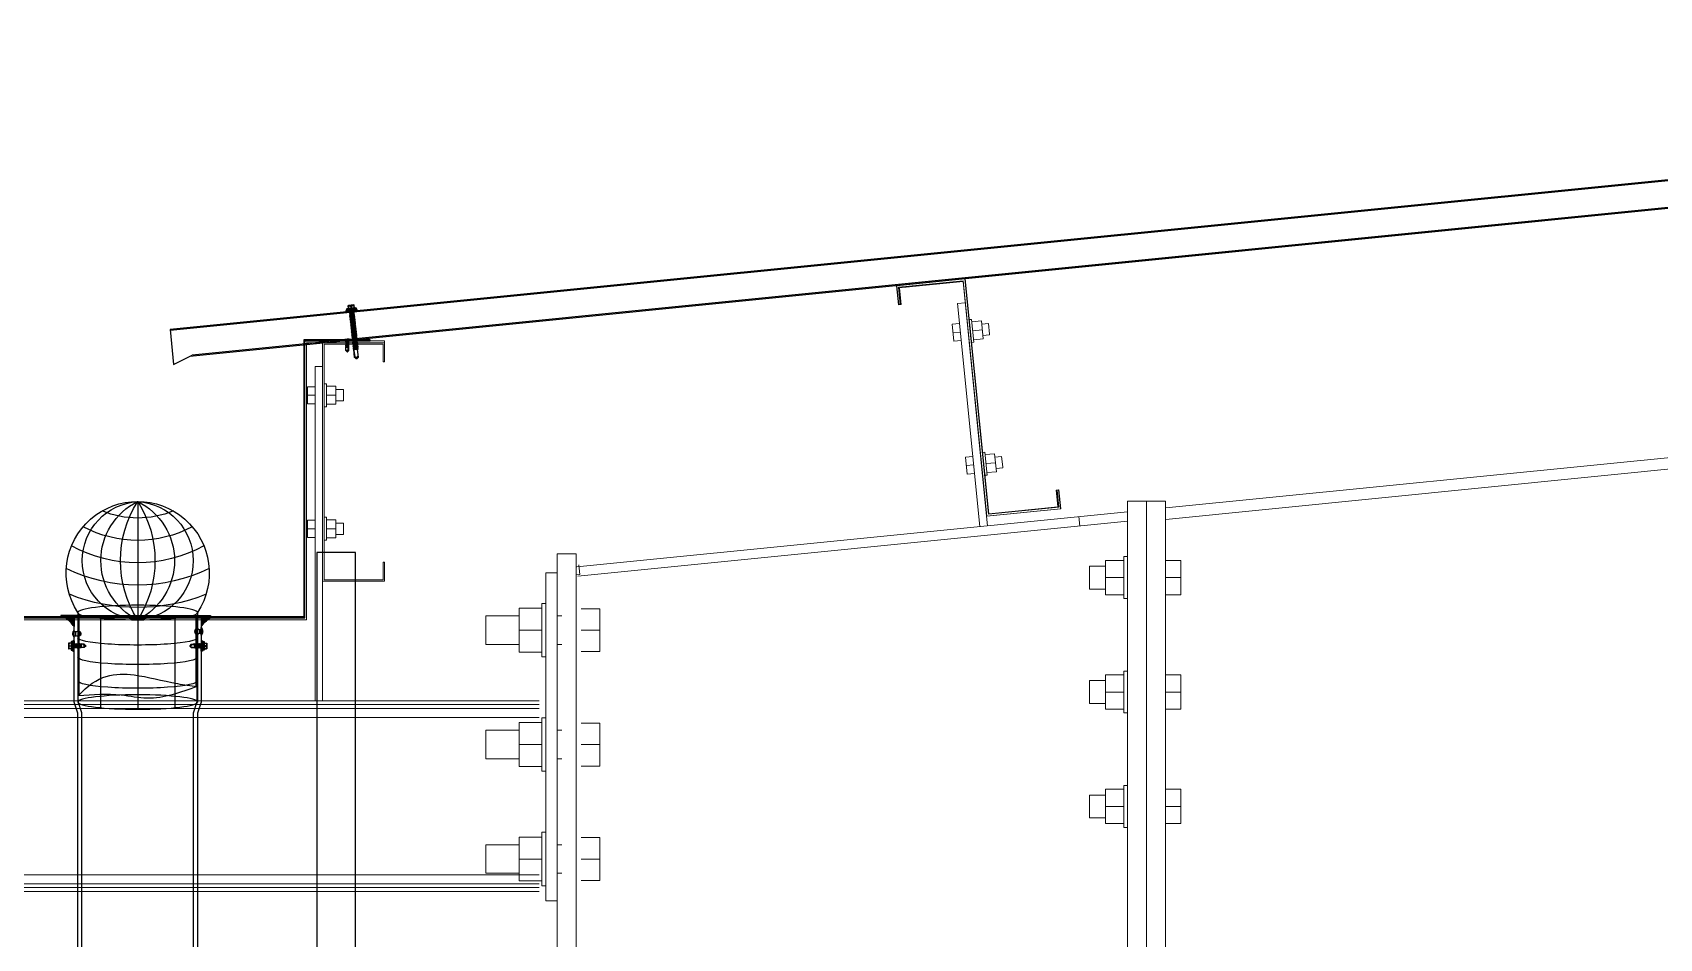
# Model space of a CAD drawing. Header units: inches. Extents: x 1359 to 46357, y -3807 to 191.
# Drawn here: x 23842.49 to 23857.41, y -764.47 to -756.15 of the extents above; entities that cross this region are included whole.
import ezdxf

# ---------------------------------------------------------------- set-up
doc = ezdxf.new("R2010")
doc.units = ezdxf.units.IN
doc.header["$MEASUREMENT"] = 0
doc.linetypes.add('DASHED2', pattern=[9.525, 6.35, -3.175])
for name, color, linetype in [('2', 2, 'Continuous'), ('DOWNPOUT', 52, 'Continuous'), ('flashing', 6, 'Continuous'), ('ROOFING', 4, 'Continuous'), ('STRUCTURE', 1, 'Continuous')]:
    doc.layers.add(name, color=color, linetype=linetype)
for name, color, linetype, lineweight in [('Bolt', 1, 'Continuous', 0), ('Part', 1, 'Continuous', 0), ('S-STEEL-BEAM', 3, 'Continuous', 0)]:
    doc.layers.add(name, color=color, linetype=linetype, lineweight=lineweight)

# ---------------------------------------------------------------- blocks, each defined once
blk = doc.blocks.new('*A609')
at = {"layer": 'S-STEEL-BEAM', "color": 2, "linetype": 'Continuous', "lineweight": 0}
for p, q in [((175.2431, 328.6547), (174.9566, 328.626)), ((174.9566, 328.626), (174.9645, 328.5464)), ((174.9675, 328.6171), (175.2342, 328.6438)), ((174.9745, 328.5474), (174.9675, 328.6171)), ((175.2342, 328.6438), (175.3327, 327.6587)), ((175.3416, 327.6696), (175.2431, 328.6547)), ((174.9645, 328.5464), (174.9745, 328.5474)), ((175.6352, 327.7693), (175.6252, 327.7683)), ((175.6431, 327.6897), (175.6352, 327.7693)), ((175.6252, 327.7683), (175.6322, 327.6987)), ((175.3327, 327.6587), (175.6431, 327.6897)), ((175.6322, 327.6987), (175.3416, 327.6696))]:
    blk.add_line(p, q, dxfattribs=at)
blk = doc.blocks.new('*A617')
at = {"layer": 'S-STEEL-BEAM', "color": 2, "linetype": 'Continuous', "lineweight": 0}
for p, q in [((175.2419, 328.6546), (174.9554, 328.6259)), ((174.9554, 328.6259), (174.9633, 328.5463)), ((174.9637, 328.6191), (175.2351, 328.6463)), ((174.9709, 328.5471), (174.9637, 328.6191)), ((175.2351, 328.6463), (175.3339, 327.6588)), ((175.3407, 327.6671), (175.2419, 328.6546)), ((174.9633, 328.5463), (174.9709, 328.5471)), ((175.6364, 327.7694), (175.6288, 327.7687)), ((175.6443, 327.6898), (175.6364, 327.7694)), ((175.6288, 327.7687), (175.636, 327.6966)), ((175.3339, 327.6588), (175.6443, 327.6898)), ((175.636, 327.6966), (175.3407, 327.6671))]:
    blk.add_line(p, q, dxfattribs=at)
blk = doc.blocks.new('*A637')
at = {"layer": 'S-STEEL-BEAM', "color": 2, "linetype": 'Continuous', "lineweight": 0}
blk.add_line((173.6047, 327.4054), (173.6189, 327.4069), dxfattribs=at)
blk = doc.blocks.new('*A638')
at = {"layer": 'Bolt', "color": 7, "linetype": 'Continuous', "lineweight": 0}
for p, q in [((175.1881, 328.4643), (175.2196, 328.4674)), ((175.1953, 328.3926), (175.1881, 328.4643)), ((175.2602, 328.4836), (175.2702, 328.4845)), ((175.2702, 328.4845), (175.2797, 328.389)), ((175.311, 328.4786), (175.2712, 328.4746)), ((175.3186, 328.403), (175.311, 328.4786)), ((175.3124, 328.4646), (175.3402, 328.4674)), ((175.3447, 328.4229), (175.3402, 328.4674)), ((175.1917, 328.4285), (175.2232, 328.4316)), ((175.2268, 328.3958), (175.1953, 328.3926)), ((175.2698, 328.388), (175.2797, 328.389)), ((175.275, 328.4368), (175.3148, 328.4408)), ((175.2788, 328.399), (175.3186, 328.403)), ((175.3172, 328.4169), (175.345, 328.4197)), ((175.345, 328.4197), (175.3447, 328.4229)), ((175.2439, 327.9071), (175.2754, 327.9102)), ((175.251, 327.8354), (175.2439, 327.9071)), ((175.316, 327.9263), (175.3259, 327.9273)), ((175.3259, 327.9273), (175.3355, 327.8318)), ((175.3667, 327.9214), (175.3269, 327.9174)), ((175.3743, 327.8457), (175.3667, 327.9214)), ((175.3681, 327.9074), (175.396, 327.9102)), ((175.4004, 327.8657), (175.396, 327.9102)), ((175.2474, 327.8712), (175.279, 327.8744)), ((175.2825, 327.8386), (175.251, 327.8354)), ((175.3307, 327.8796), (175.3705, 327.8835)), ((175.3345, 327.8418), (175.3743, 327.8457)), ((175.3729, 327.8597), (175.4007, 327.8625)), ((175.4007, 327.8625), (175.4004, 327.8657)), ((175.3255, 327.8308), (175.3355, 327.8318))]:
    blk.add_line(p, q, dxfattribs=at)
blk = doc.blocks.new('*A639')
at = {"layer": 'Bolt', "color": 7, "linetype": 'Continuous', "lineweight": 0}
for p, q in [((175.5647, 327.4419), (175.5647, 327.3459)), ((175.5647, 327.4419), (175.6327, 327.4419)), ((175.6327, 327.4659), (175.6327, 327.3219)), ((175.6327, 327.4659), (175.7087, 327.4659)), ((175.7087, 327.4819), (175.7087, 327.3059)), ((175.7087, 327.4819), (175.7247, 327.4819)), ((175.8847, 327.4659), (175.9481, 327.4659)), ((175.9481, 327.4659), (175.9481, 327.3219)), ((175.6327, 327.3939), (175.7087, 327.3939)), ((175.8847, 327.3939), (175.9481, 327.3939)), ((175.5647, 327.3459), (175.6327, 327.3459)), ((175.6327, 327.3219), (175.7087, 327.3219)), ((175.7087, 327.3059), (175.7247, 327.3059)), ((175.8847, 327.3219), (175.9481, 327.3219)), ((175.5647, 326.9619), (175.5647, 326.8659)), ((175.5647, 326.9619), (175.6327, 326.9619)), ((175.6327, 326.9859), (175.6327, 326.8419)), ((175.6327, 326.9859), (175.7087, 326.9859)), ((175.7087, 327.0019), (175.7087, 326.8259)), ((175.7087, 327.0019), (175.7247, 327.0019)), ((175.8847, 326.9859), (175.9481, 326.9859)), ((175.9481, 326.9859), (175.9481, 326.8419)), ((175.6327, 326.9139), (175.7087, 326.9139)), ((175.8847, 326.9139), (175.9481, 326.9139)), ((175.5647, 326.8659), (175.6327, 326.8659)), ((175.6327, 326.8419), (175.7087, 326.8419)), ((175.7087, 326.8259), (175.7247, 326.8259)), ((175.8847, 326.8419), (175.9481, 326.8419)), ((175.5647, 326.4819), (175.5647, 326.3859)), ((175.5647, 326.4819), (175.6327, 326.4819)), ((175.6327, 326.5059), (175.6327, 326.3619)), ((175.6327, 326.5059), (175.7087, 326.5059)), ((175.7087, 326.5219), (175.7087, 326.3459)), ((175.7087, 326.5219), (175.7247, 326.5219)), ((175.8847, 326.5059), (175.9481, 326.5059)), ((175.9481, 326.5059), (175.9481, 326.3619)), ((175.6327, 326.4339), (175.7087, 326.4339)), ((175.8847, 326.4339), (175.9481, 326.4339)), ((175.5647, 326.3859), (175.6327, 326.3859)), ((175.6327, 326.3619), (175.7087, 326.3619)), ((175.7087, 326.3459), (175.7247, 326.3459)), ((175.8847, 326.3619), (175.9481, 326.3619)), ((175.6327, 325.4659), (175.6327, 325.3219)), ((175.6327, 325.4659), (175.7087, 325.4659)), ((175.7087, 325.4819), (175.7087, 325.3059)), ((175.7087, 325.4819), (175.7247, 325.4819)), ((175.8847, 325.4659), (175.9481, 325.4659)), ((175.9481, 325.4659), (175.9481, 325.3219)), ((175.5647, 325.4419), (175.5647, 325.3459)), ((175.5647, 325.4419), (175.6327, 325.4419)), ((175.6327, 325.3939), (175.7087, 325.3939)), ((175.8847, 325.3939), (175.9481, 325.3939)), ((175.5647, 325.3459), (175.6327, 325.3459)), ((175.6327, 325.3219), (175.7087, 325.3219)), ((175.8847, 325.3219), (175.9481, 325.3219)), ((175.7087, 325.3059), (175.7247, 325.3059)), ((175.6327, 324.9859), (175.6327, 324.8419)), ((175.6327, 324.9859), (175.7087, 324.9859)), ((175.7087, 325.0019), (175.7087, 324.8259)), ((175.7087, 325.0019), (175.7247, 325.0019)), ((175.8847, 324.9859), (175.9481, 324.9859)), ((175.9481, 324.9859), (175.9481, 324.8419)), ((175.5647, 324.9619), (175.5647, 324.8659)), ((175.5647, 324.9619), (175.6327, 324.9619)), ((175.6327, 324.9139), (175.7087, 324.9139)), ((175.8847, 324.9139), (175.9481, 324.9139)), ((175.5647, 324.8659), (175.6327, 324.8659)), ((175.6327, 324.8419), (175.7087, 324.8419)), ((175.8847, 324.8419), (175.9481, 324.8419)), ((175.7087, 324.8259), (175.7247, 324.8259)), ((175.6327, 324.5059), (175.6327, 324.3619)), ((175.6327, 324.5059), (175.7087, 324.5059)), ((175.7087, 324.5219), (175.7087, 324.3459)), ((175.7087, 324.5219), (175.7247, 324.5219)), ((175.8847, 324.5059), (175.9481, 324.5059)), ((175.9481, 324.5059), (175.9481, 324.3619)), ((175.5647, 324.4819), (175.5647, 324.3859)), ((175.5647, 324.4819), (175.6327, 324.4819)), ((175.6327, 324.4339), (175.7087, 324.4339)), ((175.8847, 324.4339), (175.9481, 324.4339)), ((175.5647, 324.3859), (175.6327, 324.3859)), ((175.6327, 324.3619), (175.7087, 324.3619)), ((175.8847, 324.3619), (175.9481, 324.3619)), ((175.7087, 324.3459), (175.7247, 324.3459))]:
    blk.add_line(p, q, dxfattribs=at)
blk = doc.blocks.new('*A643')
at = {"layer": 'S-STEEL-BEAM', "color": 2, "linetype": 'Continuous', "lineweight": 0}
for p, q in [((175.2431, 328.5542), (175.2113, 328.551)), ((175.2113, 328.551), (175.3048, 327.6157)), ((175.3367, 327.6189), (175.3327, 327.6587))]:
    blk.add_line(p, q, dxfattribs=at)
blk = doc.blocks.new('*A644')
at = {"layer": 'S-STEEL-BEAM', "color": 2, "linetype": 'Continuous', "lineweight": 0}
for p, q in [((175.8047, 324.2339), (175.8047, 327.7139)), ((175.8047, 327.7139), (175.8847, 327.7139)), ((175.8847, 324.2339), (175.8847, 327.7139)), ((175.8047, 324.2339), (175.8847, 324.2339))]:
    blk.add_line(p, q, dxfattribs=at)
blk = doc.blocks.new('*A646')
at = {"layer": 'S-STEEL-BEAM', "color": 2, "linetype": 'Continuous', "lineweight": 0}
for p, q in [((173.5247, 324.0134), (173.5247, 327.4934)), ((173.5247, 327.4934), (173.6047, 327.4934)), ((173.6047, 324.0134), (173.6047, 327.4934)), ((173.5247, 324.0134), (173.6047, 324.0134))]:
    blk.add_line(p, q, dxfattribs=at)
blk = doc.blocks.new('*A647')
at = {"layer": 'S-STEEL-BEAM', "color": 2, "linetype": 'Continuous', "lineweight": 0}
for p, q in [((175.7247, 324.2339), (175.7247, 327.7139)), ((175.7247, 327.7139), (175.8047, 327.7139)), ((175.8047, 324.2339), (175.8047, 327.7139)), ((175.7247, 324.2339), (175.8047, 324.2339))]:
    blk.add_line(p, q, dxfattribs=at)
blk = doc.blocks.new('*A653')
at = {"layer": 'Bolt', "color": 7, "linetype": 'Continuous', "lineweight": 0}
for p, q in [((61.5707, 328.3153), (61.5807, 328.3153)), ((61.5807, 328.3153), (61.5807, 328.2193)), ((61.501, 328.3033), (61.5327, 328.3033)), ((61.501, 328.2313), (61.501, 328.3033)), ((61.501, 328.2673), (61.5327, 328.2673)), ((61.6207, 328.3053), (61.5807, 328.3053)), ((61.5807, 328.2673), (61.6207, 328.2673)), ((61.6207, 328.2293), (61.6207, 328.3053)), ((61.6207, 328.2913), (61.6527, 328.2913)), ((61.6527, 328.2465), (61.6527, 328.2913)), ((61.5327, 328.2313), (61.501, 328.2313)), ((61.5707, 328.2193), (61.5807, 328.2193)), ((61.5807, 328.2293), (61.6207, 328.2293)), ((61.6207, 328.2433), (61.6527, 328.2433)), ((61.6527, 328.2433), (61.6527, 328.2465)), ((61.501, 327.7433), (61.5327, 327.7433)), ((61.501, 327.6713), (61.501, 327.7433)), ((61.501, 327.7073), (61.5327, 327.7073)), ((61.5707, 327.7553), (61.5807, 327.7553)), ((61.5807, 327.7553), (61.5807, 327.6593)), ((61.6207, 327.7453), (61.5807, 327.7453)), ((61.5807, 327.7073), (61.6207, 327.7073)), ((61.6207, 327.6693), (61.6207, 327.7453)), ((61.6207, 327.7313), (61.6527, 327.7313)), ((61.6527, 327.6865), (61.6527, 327.7313)), ((61.5327, 327.6713), (61.501, 327.6713)), ((61.5707, 327.6593), (61.5807, 327.6593)), ((61.5807, 327.6693), (61.6207, 327.6693)), ((61.6207, 327.6833), (61.6527, 327.6833)), ((61.6527, 327.6833), (61.6527, 327.6865))]:
    blk.add_line(p, q, dxfattribs=at)
blk = doc.blocks.new('*A654')
at = {"layer": 'S-STEEL-BEAM', "color": 2, "linetype": 'Continuous', "lineweight": 0}
for p, q in [((61.5647, 327.4873), (61.5647, 328.4873)), ((61.5647, 328.4873), (61.8247, 328.4873)), ((61.8187, 328.4813), (61.5707, 328.4813)), ((61.5707, 328.4813), (61.5707, 327.4933)), ((61.8187, 328.4073), (61.8187, 328.4813)), ((61.8247, 328.4873), (61.8247, 328.4073)), ((61.8247, 328.4073), (61.8187, 328.4073)), ((61.8187, 327.4933), (61.8187, 327.5673)), ((61.8187, 327.5673), (61.8247, 327.5673)), ((61.8247, 327.4873), (61.8247, 327.5673)), ((61.8247, 327.4873), (61.5647, 327.4873)), ((61.5707, 327.4933), (61.8187, 327.4933))]:
    blk.add_line(p, q, dxfattribs=at)
blk = doc.blocks.new('*A658')
at = {"layer": 'S-STEEL-BEAM', "color": 2, "linetype": 'Continuous', "lineweight": 0}
for p, q in [((61.5647, 328.3873), (61.5327, 328.3873)), ((61.5327, 328.3873), (61.5327, 326.9862)), ((61.5647, 327.4873), (61.5647, 326.9862)), ((61.5647, 326.9862), (61.5327, 326.9862))]:
    blk.add_line(p, q, dxfattribs=at)
blk = doc.blocks.new('*A669')
at = {"layer": 'Bolt', "color": 7, "linetype": 'Continuous', "lineweight": 0}
for p, q in [((62.3607, 327.3742), (62.3607, 327.1902)), ((62.3607, 327.3742), (62.4567, 327.3742)), ((62.4567, 327.3942), (62.4567, 327.1702)), ((62.4567, 327.3942), (62.4727, 327.3942)), ((62.6207, 327.3722), (62.6999, 327.3722)), ((62.6999, 327.3722), (62.6999, 327.1922)), ((62.2207, 327.3422), (62.2207, 327.2222)), ((62.2207, 327.3422), (62.3607, 327.3422)), ((62.5207, 327.3422), (62.5407, 327.3422)), ((62.3607, 327.2822), (62.4567, 327.2822)), ((62.6207, 327.2822), (62.6999, 327.2822)), ((62.2207, 327.2222), (62.3607, 327.2222)), ((62.3607, 327.1902), (62.4567, 327.1902)), ((62.4567, 327.1702), (62.4727, 327.1702)), ((62.5207, 327.2222), (62.5407, 327.2222)), ((62.6207, 327.1922), (62.6999, 327.1922)), ((62.3607, 326.8942), (62.3607, 326.7102)), ((62.3607, 326.8942), (62.4567, 326.8942)), ((62.4567, 326.9142), (62.4567, 326.6902)), ((62.4567, 326.9142), (62.4727, 326.9142)), ((62.6207, 326.8922), (62.6999, 326.8922)), ((62.6999, 326.8922), (62.6999, 326.7122)), ((62.2207, 326.8622), (62.2207, 326.7422)), ((62.2207, 326.8622), (62.3607, 326.8622)), ((62.5207, 326.8622), (62.5407, 326.8622)), ((62.3607, 326.8022), (62.4567, 326.8022)), ((62.6207, 326.8022), (62.6999, 326.8022)), ((62.2207, 326.7422), (62.3607, 326.7422)), ((62.3607, 326.7102), (62.4567, 326.7102)), ((62.4567, 326.6902), (62.4727, 326.6902)), ((62.5207, 326.7422), (62.5407, 326.7422)), ((62.6207, 326.7122), (62.6999, 326.7122)), ((62.3607, 326.4142), (62.3607, 326.2302)), ((62.3607, 326.4142), (62.4567, 326.4142)), ((62.4567, 326.4342), (62.4567, 326.2102)), ((62.4567, 326.4342), (62.4727, 326.4342)), ((62.6207, 326.4122), (62.6999, 326.4122)), ((62.6999, 326.4122), (62.6999, 326.2322)), ((62.2207, 326.3822), (62.2207, 326.2622)), ((62.2207, 326.3822), (62.3607, 326.3822)), ((62.5207, 326.3822), (62.5407, 326.3822)), ((62.3607, 326.3222), (62.4567, 326.3222)), ((62.6207, 326.3222), (62.6999, 326.3222)), ((62.2207, 326.2622), (62.3607, 326.2622)), ((62.3607, 326.2302), (62.4567, 326.2302)), ((62.4567, 326.2102), (62.4727, 326.2102)), ((62.5207, 326.2622), (62.5407, 326.2622)), ((62.6207, 326.2322), (62.6999, 326.2322))]:
    blk.add_line(p, q, dxfattribs=at)
blk = doc.blocks.new('*A670')
at = {"layer": 'Bolt', "color": 7, "linetype": 'Continuous', "lineweight": 0}
for p, q in [((61.5707, 328.3153), (61.5807, 328.3153)), ((61.5807, 328.3153), (61.5807, 328.2193)), ((61.501, 328.3033), (61.5327, 328.3033)), ((61.501, 328.2313), (61.501, 328.3033)), ((61.501, 328.2673), (61.5327, 328.2673)), ((61.6207, 328.3053), (61.5807, 328.3053)), ((61.5807, 328.2673), (61.6207, 328.2673)), ((61.6207, 328.2293), (61.6207, 328.3053)), ((61.6207, 328.2913), (61.6527, 328.2913)), ((61.6527, 328.2465), (61.6527, 328.2913)), ((61.5327, 328.2313), (61.501, 328.2313)), ((61.5707, 328.2193), (61.5807, 328.2193)), ((61.5807, 328.2293), (61.6207, 328.2293)), ((61.6207, 328.2433), (61.6527, 328.2433)), ((61.6527, 328.2433), (61.6527, 328.2465)), ((61.501, 327.7433), (61.5327, 327.7433)), ((61.501, 327.6713), (61.501, 327.7433)), ((61.501, 327.7073), (61.5327, 327.7073)), ((61.5707, 327.7553), (61.5807, 327.7553)), ((61.5807, 327.7553), (61.5807, 327.6593)), ((61.6207, 327.7453), (61.5807, 327.7453)), ((61.5807, 327.7073), (61.6207, 327.7073)), ((61.6207, 327.6693), (61.6207, 327.7453)), ((61.6207, 327.7313), (61.6527, 327.7313)), ((61.6527, 327.6865), (61.6527, 327.7313)), ((61.5327, 327.6713), (61.501, 327.6713)), ((61.5707, 327.6593), (61.5807, 327.6593)), ((61.5807, 327.6693), (61.6207, 327.6693)), ((61.6207, 327.6833), (61.6527, 327.6833)), ((61.6527, 327.6833), (61.6527, 327.6865))]:
    blk.add_line(p, q, dxfattribs=at)
blk = doc.blocks.new('*A672')
at = {"layer": 'S-STEEL-BEAM', "color": 2, "linetype": 'Continuous', "lineweight": 0}
for p, q in [((62.5207, 327.5222), (62.4727, 327.5222)), ((62.4727, 327.5222), (62.4727, 326.1462)), ((62.5207, 327.5222), (62.5207, 326.1462)), ((62.5207, 326.1462), (62.4727, 326.1462))]:
    blk.add_line(p, q, dxfattribs=at)
blk = doc.blocks.new('*A673')
at = {"layer": 'S-STEEL-BEAM', "color": 2, "linetype": 'Continuous', "lineweight": 0}
for p, q in [((56.5767, 326.9862), (57.3767, 326.1862)), ((56.5767, 326.9862), (59.9647, 326.9862)), ((56.5927, 326.9702), (62.4727, 326.9702)), ((56.6087, 326.9542), (62.4727, 326.9542)), ((59.9967, 326.9862), (61.5327, 326.9862)), ((61.5647, 326.9862), (62.4727, 326.9862)), ((56.6467, 326.9162), (62.4727, 326.9162)), ((57.3067, 326.2562), (62.4727, 326.2562)), ((57.3447, 326.2182), (62.4727, 326.2182)), ((57.3607, 326.2022), (62.4727, 326.2022)), ((57.3767, 326.1862), (62.4727, 326.1862))]:
    blk.add_line(p, q, dxfattribs=at)
blk = doc.blocks.new('HFR-1')
at = {"layer": 'STRUCTURE', "color": 1, "linetype": 'Continuous'}
for p, q in [((-5.5, 0), (5.5, 0)), ((-5.2, 0.8), (-3.4, 1.5)), ((5.2, 0.8), (3.4, 1.5)), ((-2.4, -1.2), (-3, -1.6)), ((-3, -1.6), (-2.4, -1.9)), ((-2.4, -1.9), (-3, -2.3)), ((-3, -2.3), (-2.4, -2.6)), ((-2.4, -2.6), (-3, -3)), ((-3, -3), (-2.4, -3.3)), ((-2.4, -3.3), (-3, -3.7)), ((-3, -3.7), (-2.4, -4.1)), ((-2.4, -4.1), (-3, -4.4)), ((-3, -4.4), (-2.4, -4.8)), ((-2.4, -4.8), (-3, -5.1)), ((-3, -5.1), (-2.4, -5.5)), ((-2.4, -5.5), (-3, -5.8)), ((-3, -5.8), (-2.4, -6.2)), ((-2.4, -6.2), (-3, -6.6)), ((-3, -6.6), (-2.4, -6.9)), ((-2.4, -6.9), (-3, -7.3)), ((-3, -7.3), (-2.4, -7.6)), ((-2.4, -7.6), (-3, -8)), ((-3, -8), (-2.4, -8.3)), ((-2.4, -8.3), (-3, -8.7)), ((-3, -8.7), (-2.4, -9)), ((-2.4, -9), (-3, -9.4)), ((-3, -9.4), (-2.4, -9.7)), ((-2.4, -9.7), (-3, -10.1)), ((-3, -10.1), (-2.4, -10.5)), ((-2.4, -10.5), (-3, -10.8)), ((-3, -10.8), (-2.4, -11.2)), ((-2.4, -11.2), (-3, -11.5)), ((-3, -11.5), (-2.4, -11.9)), ((-2.9, -1.6), (2.9, -1.4)), ((-2.9, -2.3), (2.9, -2.1)), ((-2.9, -3), (2.9, -2.8)), ((-2.9, -3.7), (2.9, -3.6)), ((-2.9, -4.4), (2.9, -4.3)), ((-2.9, -5.1), (2.9, -5)), ((-2.9, -5.9), (2.9, -5.7)), ((-2.9, -6.6), (2.9, -6.4)), ((-2.9, -7.3), (2.9, -7.1)), ((-2.9, -8), (2.9, -7.8)), ((-2.9, -8.7), (2.9, -8.5)), ((-2.9, -9.4), (2.9, -9.2)), ((-2.9, -10.1), (1.5, -10)), ((-2.9, -10.8), (1.3, -10.7)), ((-2.9, -11.5), (0.9, -11.4)), ((-2.5, -17.4), (-2.5, -11.8)), ((-2.5, -17.4), (-2, -16.7)), ((-2.5, -17.4), (-0.2, -19.7)), ((2.4, -1.1), (-2.4, -1.2)), ((2.4, -1.8), (-2.4, -1.9)), ((-2.4, -1.9), (2.4, -1.8)), ((-2.4, -2.6), (2.4, -2.5)), ((2.4, -2.5), (-2.4, -2.6)), ((-2.4, -3.3), (2.4, -3.2)), ((2.4, -3.2), (-2.4, -3.3)), ((-2.4, -4.1), (2.4, -3.9)), ((2.4, -3.9), (-2.4, -4.1)), ((-2.4, -4.8), (2.4, -4.6)), ((2.4, -4.6), (-2.4, -4.8)), ((-2.4, -5.5), (2.4, -5.3)), ((2.4, -5.3), (-2.4, -5.5)), ((-2.4, -6.2), (2.4, -6)), ((2.4, -6), (-2.4, -6.2)), ((-2.4, -6.9), (2.4, -6.8)), ((2.4, -6.8), (-2.4, -6.9)), ((-2.4, -7.6), (2.4, -7.5)), ((2.4, -7.5), (-2.4, -7.6)), ((-2.4, -8.3), (2.4, -8.2)), ((2.4, -8.2), (-2.4, -8.3)), ((-2.4, -9), (2.4, -8.9)), ((2.4, -8.9), (-2.4, -9)), ((-2.4, -9.7), (2.4, -9.6)), ((2.4, -9.6), (-2.4, -9.7)), ((1.4, -10.3), (-2.4, -10.5)), ((-2.4, -10.5), (1.4, -10.3)), ((-2.4, -11.2), (1.1, -11.1)), ((1.1, -11.1), (-2.4, -11.2)), ((-2.4, -11.9), (0.4, -11.8)), ((-1, -16.7), (0.2, -19.7)), ((0.1, -19.4), (1.2, -17.3)), ((0.2, -19.7), (2.5, -17.4)), ((1.6, -16.1), (2.3, -10.2)), ((2.2, -10), (2.9, -10)), ((2.2, -11), (2.4, -11)), ((2.4, -11), (2.2, -11)), ((2.2, -11.4), (2.9, -11.4)), ((2.2, -11.7), (2.4, -11.7)), ((2.4, -10.3), (2.3, -10.3)), ((2.3, -10.3), (2.4, -10.3)), ((2.3, -10.7), (2.9, -10.7)), ((2.9, -1.4), (2.4, -1.1)), ((2.4, -1.8), (2.9, -1.4)), ((2.9, -2.1), (2.4, -1.8)), ((2.4, -2.5), (2.9, -2.1)), ((2.9, -2.8), (2.4, -2.5)), ((2.4, -3.2), (2.9, -2.8)), ((2.9, -3.6), (2.4, -3.2)), ((2.4, -3.9), (2.9, -3.6)), ((2.9, -4.3), (2.4, -3.9)), ((2.4, -4.6), (2.9, -4.3)), ((2.9, -5), (2.4, -4.6)), ((2.4, -5.3), (2.9, -5)), ((2.9, -5.7), (2.4, -5.3)), ((2.4, -6), (2.9, -5.7)), ((2.9, -6.4), (2.4, -6)), ((2.4, -6.8), (2.9, -6.4)), ((2.9, -7.1), (2.4, -6.8)), ((2.4, -7.5), (2.9, -7.1)), ((2.9, -7.8), (2.4, -7.5)), ((2.4, -8.2), (2.9, -7.8)), ((2.9, -8.5), (2.4, -8.2)), ((2.4, -8.9), (2.9, -8.5)), ((2.9, -9.2), (2.4, -8.9)), ((2.4, -9.6), (2.9, -9.2)), ((2.9, -10), (2.4, -9.6)), ((2.4, -10.3), (2.9, -10)), ((2.9, -10.7), (2.4, -10.3)), ((2.4, -11), (2.9, -10.7)), ((2.9, -11.4), (2.4, -11)), ((2.4, -11.7), (2.9, -11.4)), ((2.5, -17.4), (2.5, -11.7))]:
    blk.add_line(p, q, dxfattribs=at)
at = {"layer": 'STRUCTURE', "color": 1, "linetype": 'Continuous', "ltscale": 8}
for p in [(-3.4, 1.5), (3.4, 1.5)]:
    blk.add_line(p, (0, 1.5), dxfattribs=at)
at = {"layer": 'STRUCTURE', "color": 1, "linetype": 'DASHED2'}
for p in [(-1.9, 1.5), (1.9, 1.5)]:
    blk.add_line(p, (0, 0), dxfattribs=at)
at = {"layer": 'STRUCTURE', "color": 1, "linetype": 'Continuous', "ltscale": 8}
for centre, start, end in [((-4.7, 0.2), 130.41, 194.8062), ((4.7, 0.2), 345.1938, 49.59)]:
    blk.add_arc(centre, 0.801, start, end, dxfattribs=at)
at = {"layer": 'STRUCTURE', "color": 1, "linetype": 'Continuous'}
for centre, radius, start, end in [((-7.3, -9), 9.14, 58.065, 78.8402), ((5.1, -3.8), 3.83, 84.2039, 134.3621), ((-1.5, -17.1), 0.59, 34.2302, 144.5641), ((0, -19.4), 0.331, 231.6348, 305.4287), ((-0.5, -10.1), 1.93, 296.6041, 355.3922), ((-0.6, -16), 2.2, 324.0048, 357.8268), ((1.9, -10.3), 0.444, 15.9762, 172.6971)]:
    blk.add_arc(centre, radius, start, end, dxfattribs=at)
blk = doc.blocks.new('A$C26A6701F')
at = {"layer": 'STRUCTURE', "color": 1, "linetype": 'Continuous'}
for p, q in [((0, 17.21), (1.33, 17.54)), ((0, 17.08), (0, 17.21)), ((0, 17.21), (4, 17.21)), ((4, 17.08), (0, 17.08)), ((0.4, 17.84), (3.6, 17.84)), ((0.4, 17.57), (1.2, 17.57)), ((0.93, 17.84), (0.93, 18.77)), ((0.97, 17.84), (1.03, 18.61)), ((1.07, 18.91), (2.93, 18.91)), ((1.2, 17.57), (2.8, 17.57)), ((1.33, 17.54), (1.33, 17.57)), ((1.33, 17.54), (2.67, 17.54)), ((1.91, 18.61), (1.97, 17.84)), ((2.04, 17.84), (2.1, 18.61)), ((2.67, 17.54), (2.67, 17.57)), ((2.67, 17.54), (4, 17.21)), ((2.8, 17.57), (3.6, 17.57)), ((2.97, 18.61), (3.04, 17.84)), ((3.07, 17.84), (3.07, 18.77)), ((4, 17.21), (4, 17.08)), ((3.94, 16.71), (0.06, 16.71)), ((1.1, 11.93), (2.88, 12.2)), ((1.36, 12.13), (1.1, 11.93)), ((1.1, 11.93), (1.36, 11.82)), ((1.1, 11.45), (2.87, 11.73)), ((1.36, 11.66), (1.1, 11.45)), ((1.1, 11.45), (1.36, 11.34)), ((1.11, 12.88), (2.89, 13.15)), ((1.38, 13.08), (1.11, 12.88)), ((1.11, 12.88), (1.37, 12.77)), ((1.11, 12.4), (2.88, 12.68)), ((1.37, 12.61), (1.11, 12.4)), ((1.11, 12.4), (1.37, 12.29)), ((1.12, 14.3), (2.9, 14.57)), ((1.39, 14.5), (1.12, 14.3)), ((1.12, 14.3), (1.38, 14.19)), ((1.12, 13.82), (2.9, 14.1)), ((1.39, 14.03), (1.12, 13.82)), ((1.12, 13.82), (1.38, 13.72)), ((1.12, 13.35), (2.89, 13.63)), ((1.38, 13.56), (1.12, 13.35)), ((1.12, 13.35), (1.38, 13.24)), ((1.13, 15.25), (2.9, 15.52)), ((1.39, 15.45), (1.13, 15.25)), ((1.13, 15.25), (1.39, 15.14)), ((1.13, 14.77), (2.9, 15.05)), ((1.39, 14.98), (1.13, 14.77)), ((1.13, 14.77), (1.39, 14.66)), ((1.19, 16.71), (1.14, 16.67)), ((1.14, 16.67), (1.4, 16.71)), ((1.14, 16.67), (1.4, 16.56)), ((1.14, 16.2), (2.91, 16.47)), ((1.4, 16.4), (1.14, 16.2)), ((1.14, 16.2), (1.39, 16.09)), ((1.14, 15.72), (2.91, 16)), ((1.4, 15.93), (1.14, 15.72)), ((1.14, 15.72), (1.39, 15.61)), ((2.68, 12.32), (1.36, 12.13)), ((1.36, 11.82), (2.7, 12.01)), ((2.67, 11.84), (1.36, 11.66)), ((1.36, 11.66), (1.36, 11.82)), ((1.36, 11.34), (2.7, 11.54)), ((1.37, 12.77), (2.71, 12.96)), ((2.68, 12.79), (1.37, 12.61)), ((1.37, 12.61), (1.37, 12.77)), ((1.37, 12.29), (2.71, 12.49)), ((1.37, 12.13), (1.37, 12.29)), ((1.38, 14.19), (2.72, 14.38)), ((1.38, 14.03), (1.38, 14.19)), ((1.38, 13.72), (2.72, 13.91)), ((2.69, 13.74), (1.38, 13.56)), ((1.38, 13.56), (1.38, 13.72)), ((1.38, 13.24), (2.72, 13.44)), ((2.69, 13.27), (1.38, 13.08)), ((1.38, 13.24), (1.38, 13.08)), ((1.39, 16.09), (2.73, 16.28)), ((1.39, 15.93), (1.39, 16.09)), ((1.39, 15.61), (2.73, 15.81)), ((2.7, 15.64), (1.39, 15.45)), ((1.39, 15.45), (1.39, 15.61)), ((1.39, 15.14), (2.73, 15.33)), ((2.7, 15.16), (1.39, 14.98)), ((1.39, 14.98), (1.39, 15.14)), ((1.39, 14.66), (2.73, 14.86)), ((2.7, 14.69), (1.39, 14.5)), ((1.39, 14.5), (1.39, 14.67)), ((2.7, 14.21), (1.39, 14.03)), ((1.4, 16.56), (2.42, 16.71)), ((2.71, 16.59), (1.4, 16.4)), ((1.4, 16.4), (1.4, 16.56)), ((2.71, 16.11), (1.4, 15.93)), ((2.66, 11.37), (2.67, 11.53)), ((2.67, 11.84), (2.67, 12.01)), ((2.67, 11.84), (2.87, 11.73)), ((2.68, 12.79), (2.68, 12.96)), ((2.68, 12.79), (2.88, 12.68)), ((2.68, 12.32), (2.68, 12.48)), ((2.68, 12.32), (2.88, 12.2)), ((2.69, 13.74), (2.69, 13.91)), ((2.69, 13.74), (2.89, 13.63)), ((2.69, 13.43), (2.69, 13.27)), ((2.69, 13.27), (2.89, 13.15)), ((2.7, 15.64), (2.7, 15.8)), ((2.7, 15.64), (2.9, 15.52)), ((2.7, 15.16), (2.7, 15.33)), ((2.7, 15.16), (2.9, 15.05)), ((2.7, 14.69), (2.7, 14.85)), ((2.7, 14.69), (2.9, 14.57)), ((2.7, 14.21), (2.7, 14.38)), ((2.7, 14.21), (2.9, 14.1)), ((2.7, 12.01), (2.88, 12.2)), ((2.7, 11.54), (2.87, 11.73)), ((2.71, 16.59), (2.71, 16.71)), ((2.71, 16.59), (2.91, 16.47)), ((2.71, 16.11), (2.71, 16.28)), ((2.71, 16.11), (2.91, 16)), ((2.71, 12.96), (2.89, 13.15)), ((2.71, 12.49), (2.88, 12.68)), ((2.72, 14.38), (2.9, 14.57)), ((2.72, 13.91), (2.9, 14.1)), ((2.72, 13.44), (2.89, 13.63)), ((2.73, 16.28), (2.91, 16.47)), ((2.73, 15.81), (2.91, 16)), ((2.73, 15.33), (2.9, 15.52)), ((2.73, 14.86), (2.9, 15.05)), ((1.04, 5.76), (2.81, 6.03)), ((1.3, 5.96), (1.04, 5.76)), ((1.04, 5.76), (1.3, 5.65)), ((1.05, 6.71), (2.83, 6.98)), ((1.31, 6.91), (1.05, 6.71)), ((1.05, 6.71), (1.31, 6.6)), ((1.05, 6.23), (2.82, 6.51)), ((1.31, 6.44), (1.05, 6.23)), ((1.05, 6.23), (1.31, 6.12)), ((1.06, 8.13), (2.84, 8.41)), ((1.33, 8.34), (1.06, 8.13)), ((1.06, 8.13), (1.32, 8.02)), ((1.06, 7.65), (2.83, 7.93)), ((1.32, 7.86), (1.06, 7.65)), ((1.06, 7.65), (1.32, 7.55)), ((1.06, 7.18), (2.83, 7.46)), ((1.32, 7.39), (1.06, 7.18)), ((1.06, 7.18), (1.32, 7.07)), ((1.07, 8.6), (2.84, 8.88)), ((1.33, 8.81), (1.07, 8.6)), ((1.07, 8.6), (1.33, 8.5)), ((1.08, 9.55), (2.86, 9.83)), ((1.34, 9.76), (1.08, 9.55)), ((1.08, 9.55), (1.34, 9.45)), ((1.08, 9.08), (2.85, 9.36)), ((1.34, 9.29), (1.08, 9.08)), ((1.08, 9.08), (1.34, 8.97)), ((1.09, 10.98), (2.86, 11.25)), ((1.35, 11.18), (1.09, 10.98)), ((1.09, 10.98), (1.35, 10.87)), ((1.09, 10.5), (2.86, 10.78)), ((1.35, 10.71), (1.09, 10.5)), ((1.09, 10.5), (1.35, 10.39)), ((1.09, 10.03), (2.86, 10.3)), ((1.35, 10.23), (1.09, 10.03)), ((1.09, 10.03), (1.34, 9.92)), ((2.61, 6.15), (1.3, 5.96)), ((1.3, 5.96), (1.31, 6.12)), ((1.3, 5.65), (2.64, 5.84)), ((2.63, 7.1), (1.31, 6.91)), ((1.31, 6.6), (2.65, 6.79)), ((2.62, 6.62), (1.31, 6.44)), ((1.31, 6.44), (1.31, 6.6)), ((1.31, 6.12), (2.64, 6.32)), ((1.32, 8.02), (2.66, 8.22)), ((2.63, 8.05), (1.32, 7.86)), ((1.32, 7.86), (1.32, 8.02)), ((1.32, 7.55), (2.66, 7.74)), ((2.63, 7.57), (1.32, 7.39)), ((1.32, 7.39), (1.32, 7.55)), ((1.32, 7.07), (2.66, 7.27)), ((1.32, 6.91), (1.32, 7.07)), ((2.64, 9), (1.33, 8.81)), ((1.33, 8.81), (1.34, 8.97)), ((1.33, 8.5), (2.67, 8.69)), ((2.64, 8.52), (1.33, 8.34)), ((1.33, 8.34), (1.33, 8.5)), ((1.34, 9.92), (2.68, 10.11)), ((2.65, 9.95), (1.34, 9.76)), ((1.34, 9.92), (1.34, 9.76)), ((1.34, 9.45), (2.68, 9.64)), ((2.65, 9.47), (1.34, 9.29)), ((1.34, 9.29), (1.34, 9.45)), ((1.34, 8.97), (2.67, 9.17)), ((2.66, 11.37), (1.35, 11.18)), ((1.35, 11.18), (1.36, 11.34)), ((1.35, 10.87), (2.69, 11.06)), ((2.66, 10.89), (1.35, 10.71)), ((1.35, 10.71), (1.35, 10.87)), ((1.35, 10.39), (2.69, 10.59)), ((2.66, 10.42), (1.35, 10.23)), ((1.35, 10.23), (1.35, 10.39)), ((2.61, 6.15), (2.62, 6.31)), ((2.61, 6.15), (2.81, 6.03)), ((2.61, 5.67), (2.61, 5.84)), ((2.62, 6.62), (2.62, 6.79)), ((2.62, 6.62), (2.82, 6.51)), ((2.63, 8.05), (2.63, 8.21)), ((2.63, 8.05), (2.83, 7.93)), ((2.63, 7.57), (2.63, 7.74)), ((2.63, 7.57), (2.83, 7.46)), ((2.63, 7.1), (2.63, 7.26)), ((2.63, 7.1), (2.83, 6.98)), ((2.64, 9), (2.64, 9.16)), ((2.64, 9), (2.84, 8.88)), ((2.64, 8.52), (2.64, 8.69)), ((2.64, 8.52), (2.84, 8.41)), ((2.64, 6.32), (2.82, 6.51)), ((2.64, 5.84), (2.81, 6.03)), ((2.65, 10.1), (2.65, 9.95)), ((2.65, 9.95), (2.86, 9.83)), ((2.65, 9.47), (2.65, 9.64)), ((2.65, 9.47), (2.85, 9.36)), ((2.65, 6.79), (2.83, 6.98)), ((2.66, 11.37), (2.86, 11.25)), ((2.66, 10.89), (2.67, 11.06)), ((2.66, 10.89), (2.86, 10.78)), ((2.66, 10.42), (2.66, 10.58)), ((2.66, 10.42), (2.86, 10.3)), ((2.66, 8.22), (2.84, 8.41)), ((2.66, 7.74), (2.83, 7.93)), ((2.66, 7.27), (2.83, 7.46)), ((2.67, 9.17), (2.85, 9.36)), ((2.67, 8.69), (2.84, 8.88)), ((2.68, 10.11), (2.86, 10.3)), ((2.68, 9.64), (2.86, 9.83)), ((2.69, 11.06), (2.86, 11.25)), ((2.69, 10.59), (2.86, 10.78)), ((1.02, 3.86), (2.8, 4.14)), ((1.28, 4.07), (1.02, 3.86)), ((1.02, 3.86), (1.28, 3.75)), ((1.28, 3.59), (1.02, 3.38)), ((1.02, 3.38), (2.31, 3.59)), ((1.02, 3.38), (1.28, 3.28)), ((1.03, 4.81), (2.81, 5.09)), ((1.29, 5.02), (1.03, 4.81)), ((1.03, 4.81), (1.29, 4.7)), ((1.03, 4.33), (2.8, 4.61)), ((1.29, 4.54), (1.03, 4.33)), ((1.03, 4.33), (1.28, 4.23)), ((1.04, 5.28), (2.81, 5.56)), ((1.3, 5.49), (1.04, 5.28)), ((1.04, 5.28), (1.29, 5.17)), ((1.27, 0.62), (1.28, 3.28)), ((1.27, 0.62), (1.41, 0.81)), ((1.27, 0.62), (1.88, 0.02)), ((1.28, 4.23), (2.62, 4.42)), ((2.62, 4.25), (1.28, 4.07)), ((1.28, 4.07), (1.28, 4.23)), ((1.28, 3.75), (2.62, 3.95)), ((1.28, 3.59), (1.28, 3.75)), ((2.35, 3.74), (1.28, 3.59)), ((1.28, 3.28), (2.21, 3.41)), ((1.29, 5.17), (2.63, 5.37)), ((2.6, 5.2), (1.29, 5.02)), ((1.29, 5.01), (1.29, 5.17)), ((1.29, 4.7), (2.63, 4.9)), ((2.6, 4.72), (1.29, 4.54)), ((1.29, 4.54), (1.29, 4.7)), ((2.61, 5.67), (1.3, 5.49)), ((1.3, 5.49), (1.3, 5.65)), ((1.67, 0.81), (1.98, 0.02)), ((1.96, 0.08), (2.26, 0.64)), ((1.98, 0.02), (2.6, 0.61)), ((2.38, 0.96), (2.56, 3.71)), ((2.62, 3.78), (2.52, 3.77)), ((2.52, 3.46), (2.61, 3.47)), ((2.54, 3.62), (2.79, 3.66)), ((2.6, 5.2), (2.61, 5.36)), ((2.6, 5.2), (2.81, 5.09)), ((2.6, 4.72), (2.6, 4.89)), ((2.6, 4.72), (2.8, 4.61)), ((2.6, 0.61), (2.61, 3.47)), ((2.61, 5.67), (2.81, 5.56)), ((2.61, 3.47), (2.79, 3.66)), ((2.62, 4.42), (2.8, 4.61)), ((2.62, 4.25), (2.62, 4.41)), ((2.8, 4.14), (2.62, 4.25)), ((2.62, 3.95), (2.8, 4.14)), ((2.62, 3.78), (2.62, 3.95)), ((2.79, 3.66), (2.62, 3.78)), ((2.63, 5.37), (2.81, 5.56)), ((2.63, 4.9), (2.81, 5.09))]:
    blk.add_line(p, q, dxfattribs=at)
for centre, major_axis, ratio, start_param, end_param in [((-1.11, 16.72), (-0.822, 0.822), 1, 3.915086, 4.236522), ((0.42, 17.71), (0.0956, 0.0956), 1, 0.954633, 3.757756), ((1.07, 18.77), (-0.0943, 0.0943), 1, -0.785398, 0.785398), ((1.47, 18.04), (0.508, 0.508), 1, 0.131933, 1.438864), ((2.54, 18.04), (0.508, 0.508), 1, 0.131933, 1.438864), ((2.93, 18.77), (-0.0943, 0.0943), 1, 3.926991, 5.497787), ((3.55, 17.71), (-0.1, 0.1), 1, 2.701137, 5.152845), ((5.1, 16.72), (-1.15, 0.17), 0.90746, -0.177273, 0.177273), ((1.54, 0.72), (0.111, 0.111), 1, 6.085329, 8.011019), ((1.93, 0.09), (0.0625, 0.0625), 1, 3.247504, 4.535451), ((1.82, 3.74), (0.363, 0.363), 1, 4.808661, 5.407478), ((1.79, 0.99), (0.416, 0.416), 1, 4.859665, 5.449971), ((2.44, 3.68), (0.0836, 0.0836), 1, 5.766736, 8.502032)]:
    blk.add_ellipse(centre, major_axis=major_axis, ratio=ratio, start_param=start_param, end_param=end_param, dxfattribs=at)
blk = doc.blocks.new('650')
at = {"color": 240, "true_color": 0xf70828}
blk.add_lwpolyline([(18973.28, -816.117), (18972.74, -816.117), (18972.74, -803.22), (18973.28, -803.22)], close=True, dxfattribs=at)
blk = doc.blocks.new('PHEU THU NUOC')
at = {"color": 8}
blk.add_line((312268.65, -34593.71), (312298.08, -34593.71), dxfattribs=at)
for points in [[(312268.65, -34613.62), (312268.65, -34593.71), (312264, -34593.71), (312264, -34593.95), (312268.41, -34593.95), (312268.41, -34613.9)], [(312298.08, -34611.73), (312298.08, -34593.71), (312301.66, -34593.71), (312301.66, -34593.95), (312298.32, -34593.95), (312298.32, -34611.77)]]:
    blk.add_lwpolyline(points, dxfattribs=at)
blk.add_open_spline([(312268.41, -34613.9), (312273.09, -34608.52), (312281.23, -34607.66), (312290.79, -34610.54), (312296.65, -34611.33), (312298.32, -34611.55)], degree=3, knots=[0, 0, 0, 0, 20.015853, 34.788778, 40.675458, 40.675458, 40.675458, 40.675458], dxfattribs=at)
blk.add_spline([(312298.32, -34611.55), (312285.73, -34614.49), (312279.24, -34613.76), (312268.41, -34613.9)], degree=3, dxfattribs=at)
blk = doc.blocks.new('Short_Self_drilling')
at = {"layer": 'STRUCTURE', "color": 1, "linetype": 'Continuous'}
for p, q in [((6.4, 1.7), (-6.4, 1.7)), ((5.1, 3.8), (-5.1, 3.8)), ((-2.6, 2.9), (-5.1, 2.9)), ((-3.4, 3.8), (-3.4, 6.8)), ((3, 7.2), (-3, 7.2)), ((2.6, 2.9), (-2.6, 2.9)), ((-2.1, 2.8), (-2.1, 2.9)), ((6.3, 0), (0, 0)), ((2.2, 2.8), (2.2, 2.9)), ((2.2, -0.5), (2.2, 0)), ((5.1, 2.9), (2.6, 2.9)), ((3.4, 3.8), (3.4, 6.8)), ((3, -1.2), (-2.7, -0.2)), ((3, -2.7), (-2.7, -1.8)), ((3, -4.2), (-2.7, -3.3)), ((3, -5.8), (-2.7, -4.8)), ((3, -7.3), (-2.7, -6.3)), ((-1.9, -8), (-2.7, -7.9)), ((-2.1, -1.4), (-2.1, -0.9)), ((-2.1, -2.9), (-2.1, -2.4)), ((-2.1, -4.4), (-2.1, -3.9)), ((-2.1, -6), (-2.1, -5.4)), ((-2.1, -7.5), (-2.1, -7)), ((-2.1, -12.3), (-2.1, -8.5)), ((3, -8.8), (-1.1, -8.1)), ((2.1, -12.3), (2.1, -9.1)), ((2.2, -2), (2.2, -1.5)), ((2.2, -3.6), (2.2, -3)), ((2.2, -5.1), (2.2, -4.6)), ((2.2, -6.6), (2.2, -6.1)), ((2.2, -8.1), (2.2, -7.6))]:
    blk.add_line(p, q, dxfattribs=at)
blk.add_lwpolyline([(6.4, 1.3), (6.4, 1.7), (2.1, 2.8), (-2.1, 2.8), (-6.4, 1.7), (-6.4, 1.3)], close=True, dxfattribs=at)
for points in [[(-6.4, 1.3, -0.088869), (-6.3, 0), (0, 0)], [(-0.1, 3.8), (-0.3, 6.2, 0.338878), (-3.1, 6.2), (-3.3, 3.8)], [(3.3, 3.8), (3.1, 6.2, 0.338878), (0.3, 6.2), (0.1, 3.8)], [(2.1, -12.3), (0.2, -14.2, -0.333596), (-0.2, -14.2), (-2.1, -12.3)], [(-0.1, -14), (-1, -12.2, -0.148657), (-1.4, -11.2), (-2, -7.7, -0.815006), (-1.2, -7.8, 0.150833), (-0.8, -8.7)], [(2.1, -12.3), (1.7, -11.7, 0.52242), (0.9, -11.7), (-0.2, -14.2)]]:
    blk.add_lwpolyline(points, format="xyb", dxfattribs=at)
for points in [[(3, -1.2), (2.2, -1.5), (-2.1, -0.8), (-2.7, -0.2), (-2.4, 0)], [(3, -2.7), (2.2, -3), (-2.1, -2.4), (-2.7, -1.8), (-2.1, -1.4), (2.2, -2), (3, -2.7)], [(3, -4.2), (2.2, -4.6), (-2.1, -3.9), (-2.7, -3.3), (-2.1, -2.9), (2.2, -3.6), (3, -4.2)], [(3, -5.8), (2.2, -6.1), (-2.1, -5.4), (-2.7, -4.8), (-2.1, -4.4), (2.2, -5.1), (3, -5.8)], [(3, -7.3), (2.2, -7.6), (-2.1, -7), (-2.7, -6.3), (-2.1, -6), (2.2, -6.6), (3, -7.3)], [(-1.8, -8.5), (-2.1, -8.5), (-2.7, -7.9), (-2.1, -7.5), (-1.8, -7.5)], [(-1.3, -7.6), (2.2, -8.1), (3, -8.8)], [(-1.2, 0), (2.2, -0.5), (3, -1.2)], [(3, -8.8), (2.2, -9.1), (-0.8, -8.7)]]:
    blk.add_lwpolyline(points, dxfattribs=at)
for centre, radius, start, end in [((-5, 3.3), 0.455, 109.7949, 250.2674), ((-3, 6.8), 0.429, 90.0311, 180.0311), ((3, 6.8), 0.429, 0.0311, 90.0311), ((5.1, 3.3), 0.435, 279.7276, 80.3347), ((10, 0.2), 3.74, 162.2963, 182.6103)]:
    blk.add_arc(centre, radius, start, end, dxfattribs=at)
blk = doc.blocks.new('RIVET')
at = {"color": 8}
for p, q in [((-6.3, 1.7), (-6.7, 0)), ((-6.7, 0), (-6.3, -1.7)), ((-6.3, -1.7), (-6.3, 1.7)), ((-5.7, -2.1), (-5.7, 2.1)), ((-1.5, -2), (-1.5, 2)), ((-1.5, 2), (-0.1, 2)), ((0, 2.1), (0, 3.9)), ((0, -2.1), (0, 2.1)), ((0.1, 4), (0.1, 4)), ((0.2, 3.9), (1.1, 2.2)), ((0.2, -3.9), (0.2, 3.9)), ((1.2, 1.8), (1.2, -1.8)), ((1.5, 1.1), (1.2, 1.1)), ((1.5, -1.1), (1.5, 1.1)), ((-0.1, -2), (-1.5, -2)), ((0, -3.9), (0, -2.1)), ((0.1, -4), (0.1, -4)), ((1.1, -2.2), (0.2, -3.9)), ((1.5, -1.1), (1.2, -1.1))]:
    blk.add_line(p, q, dxfattribs=at)
for centre, radius, start, end in [((-5.5, 1.1), 1.01, 101.5667, 142.2309), ((-4, -0.2), 2.84, 64.6352, 125.2369), ((-1.5, 4.7), 2.74, 240.4783, 268.3625), ((-0.1, 2.1), 0.1, 270, 0), ((0.1, 3.9), 0.1, 90, 180), ((0.1, 3.9), 0.1, 26.5651, 90), ((0.2, 1.8), 1, 0, 26.5651), ((8.6, 1), 7.12, 179.0778, 187.9518), ((9.2, -1), 7.76, 172.415, 180.5555), ((-5.5, -1.1), 1.01, 217.7691, 258.4333), ((-4, 0.2), 2.84, 234.7631, 295.3648), ((-1.5, -4.7), 2.74, 91.6375, 119.5217), ((-0.1, -2.1), 0.1, 0, 90), ((0.1, -3.9), 0.1, 180, 270), ((0.1, -3.9), 0.1, 270, 333.4349), ((0.2, -1.8), 1, 333.4349, 0)]:
    blk.add_arc(centre, radius, start, end, dxfattribs=at)
blk = doc.blocks.new('A$C074D4DC8')
at = {"color": 9}
for p, q in [((80, 232.2), (80, 100)), ((13.2, 108.1), (13.2, 8.1)), ((38.4, 101.8), (38.4, 1.8)), ((80, 100), (80, 0)), ((121.6, 101.8), (121.6, 1.8)), ((146.8, 108.1), (146.8, 8.1))]:
    blk.add_line(p, q, dxfattribs=at)
for centre, radius, start, end in [((80, 152.2), 80, 326.5995, 213.4005), ((84.2, 166.1), 66.2, 93.6886, 266.3114), ((112.4, 166.1), 73.6, 116.1115, 243.8885), ((80, 318.7), 105, 247.6912, 292.3088), ((183.7, 166.1), 123, 147.491, 212.509), ((-23.7, 166.1), 123, 327.491, 32.509), ((47.6, 166.1), 73.6, 296.1115, 63.8885), ((75.7, 166.1), 66.2, 273.6886, 86.3114), ((80, 318.7), 130, 241.9999, 298.0001), ((80, 318.7), 155, 241.4707, 298.5293), ((80, 318.7), 180, 243.6718, 296.3282), ((80, 318.7), 205, 248.1186, 291.8814)]:
    blk.add_arc(centre, radius, start, end, dxfattribs=at)
for centre in [(80, 108.1), (80, 8.1)]:
    blk.add_ellipse(centre, major_axis=(-66.8, 0), ratio=0.12167, dxfattribs=at)
for centre in [(80, 79.9), (80, 58.1), (80, 31.6)]:
    blk.add_ellipse(centre, major_axis=(-66.8, 0), ratio=0.12167, start_param=0, end_param=3.141593, dxfattribs=at)
blk = doc.blocks.new('A$C45D47835')
at = {"layer": '2'}
h = blk.add_hatch(color=142, dxfattribs=at)
edge = h.paths.add_edge_path()
edge.add_arc((47.4029, 74.3633), 0.1839, 35.51709, 56.04186)
edge.add_line((47.5056, 74.5158), (47.5526, 74.5158))
edge.add_line((47.5526, 74.5158), (47.5526, 74.4701))
h = blk.add_hatch(color=142, dxfattribs=at)
edge = h.paths.add_edge_path()
edge.add_arc((48.3679, 74.3633), 0.1839, 483.95814, 504.48291, ccw=False)
edge.add_line((48.2651, 74.5158), (48.2181, 74.5158))
edge.add_line((48.2181, 74.5158), (48.2181, 74.4701))
h = blk.add_hatch(color=142, dxfattribs=at)
edge = h.paths.add_edge_path()
edge.add_arc((48.3679, 74.3633), 0.1839, 483.95814, 504.48291, ccw=False)
edge.add_line((48.2651, 74.5158), (48.2181, 74.5158))
edge.add_line((48.2181, 74.5158), (48.2181, 74.4701))
at = {"layer": '2', "color": 142}
for points in [[(47.5056, 74.5158), (47.5526, 74.5158), (47.5526, 74.4701, 0.089796)], [(48.2651, 74.5158), (48.2181, 74.5158), (48.2181, 74.4701, -0.089796)], [(48.2651, 74.5158), (48.2181, 74.5158), (48.2181, 74.4701, -0.089796)]]:
    blk.add_lwpolyline(points, format="xyb", close=True, dxfattribs=at)
at = {"layer": 'DOWNPOUT'}
blk.add_lwpolyline([(47.5721, 54.5143), (47.5721, 74.0154), (47.5526, 74.0733), (47.5526, 74.5158), (48.2181, 74.5158), (48.2181, 74.0733), (48.1986, 74.0154), (48.1986, 54.5143)], close=True, dxfattribs=at)
for points in [[(47.5929, 54.5143), (47.5929, 74.0188), (47.5734, 74.0767), (47.5734, 74.5158)], [(48.1779, 54.5143), (48.1779, 74.0188), (48.1973, 74.0767), (48.1973, 74.5158)]]:
    blk.add_lwpolyline(points, dxfattribs=at)
at = {"layer": 'flashing'}
blk.add_lwpolyline([(49.1049, 75.973), (48.756, 75.973), (48.756, 74.5208), (47.0148, 74.5208), (47.0148, 75.7724), (46.6649, 75.7724), (46.6649, 75.7674), (47.0098, 75.7674), (47.0098, 74.5158), (48.761, 74.5158), (48.761, 75.968), (49.1049, 75.968)], close=True, dxfattribs=at)
at = {"layer": 'Part', "color": 1, "true_color": 0xfa0515}
blk.add_lwpolyline([(49.1799, 75.968), (48.761, 75.968), (48.761, 74.5158), (47.0098, 74.5158), (47.0098, 75.7674), (46.5299, 75.7674), (46.5299, 75.7574), (46.9998, 75.7574), (46.9998, 74.5058), (48.771, 74.5058), (48.771, 75.958), (49.1799, 75.958)], close=True, dxfattribs=at)
at = {"layer": 'ROOFING', "color": 3}
for p, q in [((63.6282, 77.5845), (48.0547, 76.0271)), ((63.6282, 77.5795), (48.0552, 76.0221)), ((63.6282, 77.4337), (48.1586, 75.8867)), ((63.6282, 77.4388), (48.1709, 75.893))]:
    blk.add_line(p, q, dxfattribs=at)
blk.add_lwpolyline([(48.0547, 76.0271), (48.0733, 75.8433), (48.1709, 75.893)], dxfattribs=at)
at = {"layer": 'S-STEEL-BEAM', "color": 2, "linetype": 'Continuous', "lineweight": 0}
for p, q in [((63.6282, 76.1279), (53.276, 75.0926)), ((63.6282, 76.0676), (53.276, 75.0323)), ((50.1878, 74.7837), (53.075, 75.0725)), ((50.1927, 74.734), (53.075, 75.0222)), ((52.82, 75.047), (52.825, 74.9972)), ((50.2027, 74.7434), (50.1978, 74.7932))]:
    blk.add_line(p, q, dxfattribs=at)
at = {"lineweight": 0, "xscale": 1.25, "yscale": 1.25, "zscale": 1.25}
for name, p in [('*A617', (-166.8299, -334.5251)), ('*A609', (-166.8299, -334.5251)), ('*A643', (-166.8299, -334.5251)), ('*A638', (-166.8299, -334.5251)), ('*A654', (-28.1009, -334.6512)), ('*A658', (-28.1009, -334.6512)), ('*A653', (-28.1009, -334.6512)), ('*A670', (-28.1009, -334.6512)), ('*A647', (-166.5809, -334.5152)), ('*A644', (-166.5809, -334.5152)), ('*A646', (-166.8209, -334.5152)), ('*A639', (-166.5809, -334.5152)), ('*A672', (-28.0659, -334.6512)), ('*A637', (-166.8209, -334.5152)), ('*A669', (-28.0659, -334.6512)), ('*A673', (-28.1009, -334.6512))]:
    blk.add_blockref(name, p, dxfattribs=at)
at = {"color": 9, "linetype": 'Continuous', "extrusion": (0, 0, -1), "xscale": 0.01499999999829189, "yscale": 0.01499999999941792, "zscale": -0.015, "rotation": 354.2894068376116}
blk.add_blockref('A$C26A6701F', (-49.0623, 75.8759), dxfattribs=at)
at = {"color": 8, "xscale": 0.003181818181474227, "yscale": 0.003181818188750185, "zscale": 0.003181818181474227}
blk.add_blockref('HFR-1', (48.9839, 75.9727), dxfattribs=at)
at = {"color": 9, "xscale": -0.004692049649747787, "yscale": 0.004692049638833851, "zscale": 0.004692049659369916}
blk.add_blockref('A$C074D4DC8', (48.2607, 74.0366), dxfattribs=at)
at = {"color": 240, "true_color": 0xf70828, "xscale": -0.375, "yscale": 0.375, "zscale": 0.375}
blk.add_blockref('650', (7163.805, 376.0665), dxfattribs=at)
at = {"color": 9, "linetype": 'Continuous', "xscale": 0.02083333333212067, "yscale": 0.02083333333212067, "zscale": 0.0208333333335174}
blk.add_blockref('PHEU THU NUOC', (-6458.0181, 795.23), dxfattribs=at)
at = {"color": 1, "yscale": 0.004219397484121146, "zscale": 0.004219397473275025}
for p, xscale, rotation in [((47.5526, 74.3687), 0.004219397462864324, 89.9688728188591), ((48.2181, 74.3687), -0.004219397462864324, 270.0311271811409)]:
    blk.add_blockref('Short_Self_drilling', p, dxfattribs=dict(at, xscale=xscale, rotation=rotation))
at = {"layer": 'flashing', "color": 0, "ltscale": 500, "yscale": 0.00512774000162608, "zscale": 0.00512773998488284}
for p, xscale in [((47.5526, 74.4327), -0.005127739954332355), ((48.2181, 74.4447), 0.005127739954332355)]:
    blk.add_blockref('RIVET', p, dxfattribs=dict(at, xscale=xscale))

msp = doc.modelspace()

# ---------------------------------------------------------------- block references
at = {"color": 8, "xscale": 1.75, "yscale": 1.75, "zscale": 1.75}
msp.add_blockref('A$C45D47835', (23759.6525, -891.9266, 0), dxfattribs=at)

doc.saveas('drawing.dxf')
